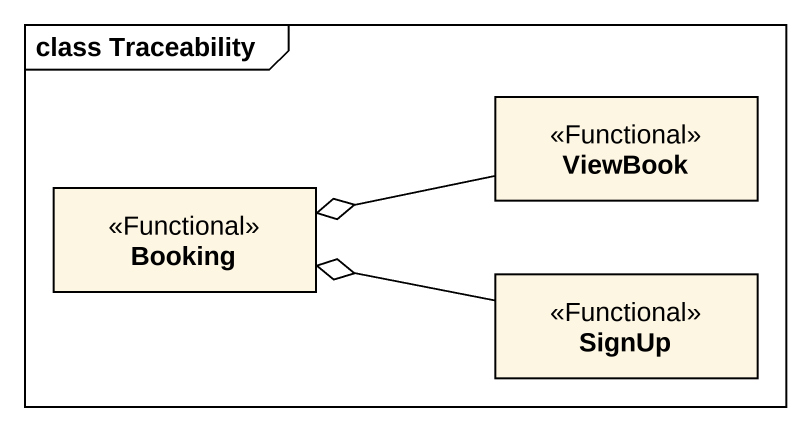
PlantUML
@startuml
mainframe class Traceability
hide circle
hide empty members
class ViewBook <<Functional>>
class Booking <<Functional>>
class SignUp <<Functional>>
ViewBook -left-o Booking
SignUp -left-o Booking
@enduml
